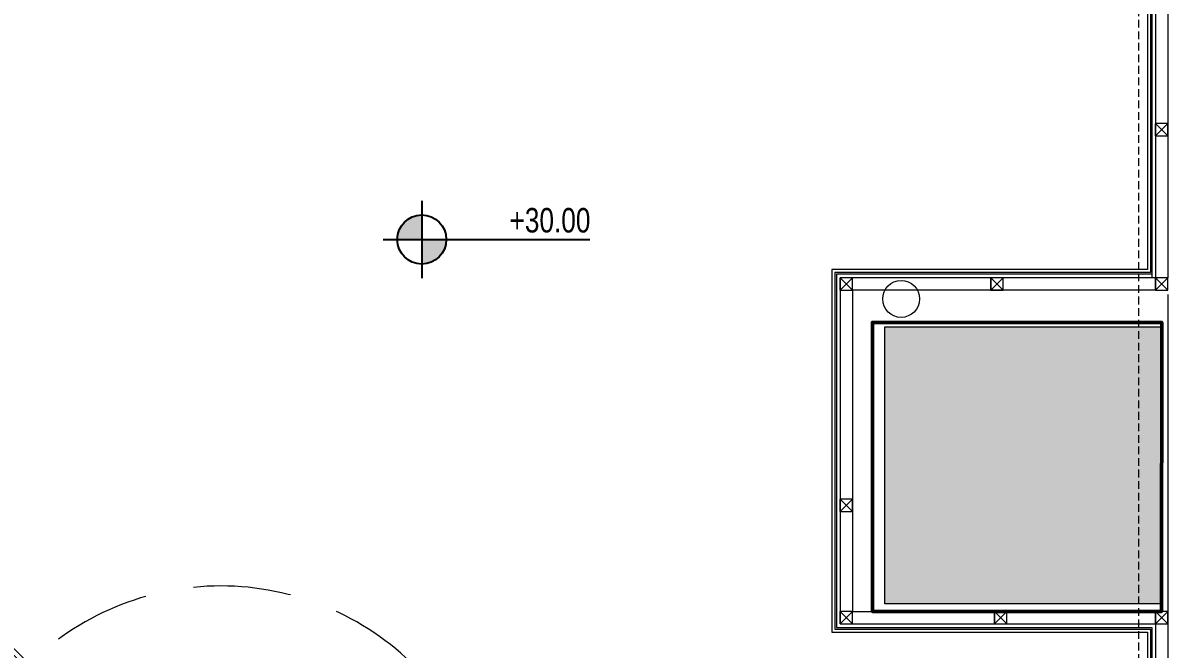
# Model space of a CAD drawing. Header units: millimetres. Extents: x 9129 to 19685, y -6152 to 3305.
# Drawn here: x 11552.2 to 11925.5, y 1461.7 to 1665.3 of the extents above; entities that cross this region are included whole.
import ezdxf
from ezdxf.enums import TextEntityAlignment as Align
from ezdxf.xclip import XClip

# ---------------------------------------------------------------- set-up
doc = ezdxf.new("R2010")
doc.units = ezdxf.units.MM
doc.header["$LTSCALE"] = 5
doc.header["$XCLIPFRAME"] = 0
doc.linetypes.add('HIDDEN', pattern=[9.524999999999995, 6.349999999999998, -3.174999999999998])
doc.linetypes.add('HIDDENX2', pattern=[0.75, 0.5, -0.25])
doc.layers.get('Defpoints').update_dxf_attribs({"lineweight": 9})
for name, color, linetype, lineweight in [('141125_RT1$0$LP-CONCRETE', 4, 'Continuous', 15), ('141125_RT1$0$LP-CONCRETE_HATCH', 251, 'Continuous', 9), ('2DGORUNUS3', 41, 'Continuous', 0), ('A-_WIND----_E-', 4, 'Continuous', 13), ('no3_ahsap kesit on', 40, 'Continuous', 20), ('no3_alçıpan kesit', 210, 'Continuous', 20), ('no3_duvar kaplama', 8, 'Continuous', 9), ('no3_duvar mevcut', 4, 'Continuous', 50), ('no3_kutuprofil kesit', 74, 'Continuous', 18), ('no3_mermer gorunus on', 31, 'Continuous', 15), ('no3_seramik ön', 123, 'Continuous', 18), ('no3_ölçü tefriş', 252, 'Continuous', 0)]:
    doc.layers.add(name, color=color, linetype=linetype, lineweight=lineweight)
doc.layers.add('DY-49-Kot', color=7, linetype='Continuous')
doc.layers.add('LP-DIMENSION_INT_100', color=51, linetype='Continuous')
doc.styles.add('M_1.1', font='stylu.ttf', dxfattribs={"width": 0.8, "height": 5})
doc.styles.add('ROMANSTW', font='georgia.ttf')
doc.dimstyles.new('M2', dxfattribs={"dimtxt": 6, "dimasz": 3, "dimexe": 1, "dimexo": 4, "dimgap": 3, "dimtad": 1, "dimdec": 0, "dimzin": 12, "dimdsep": 46, "dimtxsty": 'ROMANSTW', "dimblk": 'ARCHTICK', "dimcen": 0.09, "dimse1": 1, "dimse2": 1, "dimclrd": 251, "dimclre": 251, "dimclrt": 1, "dimadec": 0, "dimazin": 0, "dimtfac": 1, "dimtdec": 0, "dimtix": 1, "dimtmove": 0, "dimatfit": 3, "dimldrblk": 'ARCHTICK', "dimfxl": 1, "dimtolj": 1, "dimtzin": 0, "dimarcsym": 0})

# ---------------------------------------------------------------- blocks, each defined once
blk = doc.blocks.new('mgdlkgm')
at = {"layer": '141125_RT1$0$LP-CONCRETE_HATCH'}
blk.add_hatch(color=256, dxfattribs=at).paths.add_polyline_path([(62977.10873090993, -7804.782583648446), (62977.10873090993, -7714.782583648446), (63067.10873090993, -7714.782583648446), (63067.10873090993, -7804.782583648446)])
at = {"layer": '141125_RT1$0$LP-CONCRETE'}
blk.add_lwpolyline([(62977.10873090993, -7804.782583648446), (62977.10873090993, -7714.782583648446), (63067.10873090993, -7714.782583648446), (63067.10873090993, -7804.782583648446)], close=True, dxfattribs=at)
blk = doc.blocks.new('KAPI1')
at = {"layer": 'no3_ahsap kesit on'}
for p, q in [((16945.47289221016, -7443.850183265145), (16945.46795797564, -7445.354062935305)), ((16945.46795797564, -7445.354062935305), (16946.66795797565, -7445.354062935305)), ((17033.06795797564, -7443.854062935188), (16945.47289221016, -7443.850183265145)), ((16946.66795797565, -7445.354062935305), (16946.66795797565, -7448.354062935421)), ((17033.06795797564, -7443.854062935188), (17033.06795797564, -7448.354062935421)), ((17034.26795797566, -7445.354062935305), (17033.06795797564, -7445.354062935305)), ((16946.66795797565, -7448.354062935421), (17031.86795797565, -7448.354062935188))]:
    blk.add_line(p, q, dxfattribs=at)
for points in [[(16951.46795797562, -7443.354062935305), (16951.46795797555, -7439.454062935165, -0.4142135623730951), (16952.06795797556, -7438.854062935305), (16960.21379130889, -7438.854062935305, -1.000000000000095), (16960.21379130889, -7440.054062935375), (16952.91795797561, -7440.054062935375, 0.4142135623730951), (16952.66795797563, -7440.304062935375), (16952.66795797563, -7443.354062935305)], [(16950.06795797563, -7443.854062935188), (16950.06795797563, -7443.604062935305, -0.4142135623737115), (16950.31795797563, -7443.354062935305), (16953.81795797561, -7443.354062935305, -0.4142135623724791), (16954.06795797562, -7443.604062935305), (16954.06795797562, -7443.854062935188)], [(16954.06795797562, -7448.354062935188), (16954.06795797562, -7448.604062935188, -0.4142135623730951), (16953.81795797561, -7448.854062935305), (16950.31795797563, -7448.854062935305, -0.4142135623730909), (16950.06795797563, -7448.604062935188), (16950.06795797563, -7448.354062935188)], [(16951.46795797562, -7448.854062935305), (16951.46795797555, -7452.754062935212, 0.4142135623730951), (16952.06795797556, -7453.354062935305), (16960.21379130889, -7453.354062935305, 1.000000000000095), (16960.21379130889, -7452.154062935235), (16952.91795797561, -7452.154062935235, -0.4142135623730951), (16952.66795797563, -7451.904062935235), (16952.66795797563, -7448.854062935305)]]:
    blk.add_lwpolyline(points, format="xyb", dxfattribs=at)
for points in [[(16938.36795797565, -7443.854062935188), (16938.36795797565, -7445.354062935305), (16944.36795797565, -7445.354062935305), (16944.36795797565, -7443.854062935188), (16938.36795797565, -7443.854062935188)], [(17041.36795797565, -7443.854062935421), (17041.36795797565, -7445.354062935305), (17035.36795797565, -7445.354062935305), (17035.36795797565, -7443.854062935421), (17041.36795797565, -7443.854062935421)], [(16938.36795797565, -7464.254062935304), (16938.36795797565, -7462.754062935304), (16944.36795797565, -7462.754062935304), (16944.36795797565, -7464.254062935304), (16938.36795797565, -7464.254062935304)], [(17041.36795797565, -7464.254062935304), (17041.36795797565, -7462.754062935304), (17035.36795797565, -7462.754062935304), (17035.36795797565, -7464.254062935304), (17041.36795797565, -7464.254062935304)]]:
    blk.add_lwpolyline(points, dxfattribs=at)
for points in [[(16943.36795797565, -7445.354062935305), (16943.36795797565, -7462.754062935304), (16947.86795797565, -7462.754062935304), (16947.86795797565, -7448.354062935421), (16946.46795797564, -7448.354062935421), (16946.46795797564, -7445.354062935305)], [(17036.36795797565, -7445.354062935305), (17036.36795797565, -7462.754062935304), (17031.86795797565, -7462.754062935304), (17031.86795797565, -7448.354062935421), (17033.26795797565, -7448.354062935421), (17033.26795797565, -7445.354062935305)]]:
    blk.add_lwpolyline(points, close=True, dxfattribs=at)
blk.add_circle((17034.67747908274, -7444.852158713937), 0.5, dxfattribs=at)
at = {"layer": 'no3_duvar kaplama', "linetype": 'HIDDEN'}
blk.add_line((17034.67747908274, -7444.852158713937), (17035.1135122913, -7355.686133754384), dxfattribs=at)
blk.add_arc((17034.70797154477, -7444.92625130976), 89.24103901571203, 89.73962816404351, 180.2746706529564, dxfattribs=at)
blk = doc.blocks.new('plan3')
at = {"layer": '2DGORUNUS3', "linetype": 'HIDDENX2'}
blk.add_lwpolyline([(25764.39705465903, -7970.127408201664), (25764.39705465903, -7930.099362039789, -0.1535650393735512), (27237.97278671117, -7209.02193275756), (27237.97278671123, -5980.296742005754), (27603.17916893629, -5980.296742004606)], format="xyb", dxfattribs=at)
at = {"layer": 'A-_WIND----_E-', "color": 8, "lineweight": 0, "ltscale": 0.2999999999999999, "elevation": 1.351789569170592e-09}
blk.add_lwpolyline([(27242.27278670776, -6720.241625278082), (27242.27278670781, -6829.118257689255)], dxfattribs=at)
at = {"layer": 'no3_alçıpan kesit'}
for p, q in [((27242.27278670754, -6720.241625278106), (27242.27278670758, -6829.118257689253, 1.959517548222323e-09)), ((27243.47278670756, -6720.24162527808), (27243.47278670756, -6833.118257689262, 1.959517548222323e-09))]:
    blk.add_line(p, q, dxfattribs=at)
at = {"layer": 'no3_alçıpan kesit', "elevation": 1.351789569170592e-09}
for points in [[(27242.27278670781, -6827.918257689249), (27139.69691217754, -6827.918257689256), (27139.69691217754, -6942.836006848109), (27242.27278670784, -6942.836006848098)], [(27243.47278670757, -6829.118257689248), (27140.89691217753, -6829.118257689252), (27140.89691217754, -6941.636006848114), (27243.47278670783, -6941.63600684809), (27243.47278670788, -7115.350800446506)], [(27242.27278670784, -6942.836006848098), (27242.27278670789, -7114.150800446521)]]:
    blk.add_lwpolyline(points, dxfattribs=at)
at = {"layer": 'no3_duvar mevcut'}
blk.add_lwpolyline([(27245.39691217755, -6935.127408209442), (27245.39691217754, -6937.636006848101), (27151.36004034252, -6937.636006848108), (27151.36004034252, -6843.636006848106), (27245.47278670756, -6843.63600684809), (27245.37338395228, -6935.12740820945)], dxfattribs=at)
at = {"layer": 'no3_kutuprofil kesit'}
for points, elevation in [([(27247.47278670759, -6778.973363791991), (27243.47278670757, -6778.973363791994), (27243.47278670757, -6782.973363792002), (27247.47278670757, -6782.97336379198), (27247.47278670759, -6778.973363791991), (27243.47278670757, -6782.973363792002), (27243.47278670757, -6778.973363791994), (27247.47278670757, -6782.97336379198)], 9.849105975234806e-10), ([(27144.89691217754, -6829.118257689257), (27140.89691217753, -6829.118257689252), (27140.89691217753, -6833.11825768925), (27144.89691217754, -6833.118257689253), (27144.89691217754, -6829.118257689257), (27140.89691217753, -6833.11825768925), (27140.89691217753, -6829.118257689252), (27144.89691217754, -6833.118257689253)], 1.351789569170592e-09), ([(27144.89691217755, -6901.127408209442), (27140.89691217755, -6901.127408209442), (27140.89691217755, -6905.127408209442), (27144.89691217753, -6905.127408209444), (27144.89691217755, -6901.127408209442), (27140.89691217755, -6905.127408209442), (27140.89691217755, -6901.127408209442), (27144.89691217753, -6905.127408209444)], 1.351789569170592e-09), ([(27144.89691217754, -6937.636006848115), (27140.89691217753, -6937.63600684811), (27140.89691217754, -6941.636006848114), (27144.89691217755, -6941.636006848114), (27144.89691217754, -6937.636006848115), (27140.89691217754, -6941.636006848114), (27140.89691217753, -6937.63600684811), (27144.89691217755, -6941.636006848114)], 1.351789569170592e-09), ([(27195.10058894472, -6937.636006848124), (27191.1005889447, -6937.636006848124), (27191.1005889447, -6941.636006848119), (27195.10058894472, -6941.636006848119), (27195.10058894472, -6937.636006848124), (27191.1005889447, -6941.636006848119), (27191.1005889447, -6937.636006848124), (27195.10058894472, -6941.636006848119)], 1.351789569170592e-09), ([(27247.47278670757, -6937.636006848095), (27243.47278670757, -6937.636006848112), (27243.47278670757, -6941.636006848114), (27247.47278670756, -6941.636006848108), (27247.47278670757, -6937.636006848095), (27243.47278670757, -6941.636006848114), (27243.47278670757, -6937.636006848112), (27247.47278670756, -6941.636006848108)], 1.351789569170592e-09)]:
    blk.add_lwpolyline(points, dxfattribs=dict(at, elevation=elevation))
for points in [[(27193.88736005515, -6829.118257689248), (27189.88736005513, -6829.118257689252), (27189.88736005513, -6833.118257689253), (27193.88736005513, -6833.118257689255), (27193.88736005515, -6829.118257689248), (27189.88736005513, -6833.118257689253), (27189.88736005513, -6829.118257689252), (27193.88736005513, -6833.118257689255)], [(27247.47278670757, -6829.118257689246), (27243.47278670757, -6829.118257689259), (27243.47278670757, -6833.118257689262), (27247.47278670756, -6833.118257689242), (27247.47278670757, -6829.118257689246), (27243.47278670757, -6833.118257689262), (27243.47278670757, -6829.118257689259), (27247.47278670756, -6833.118257689242)]]:
    blk.add_lwpolyline(points, dxfattribs=at)
at = {"layer": 'no3_mermer gorunus on', "color": 3}
blk.add_circle((27160.71804178873, -6836.02039992201), 5.999999999999997, dxfattribs=at)
at = {"layer": 'no3_seramik ön'}
for p, q in [((27240.77278670758, -6722.941625278094, 1.351789569170592e-09), (27240.77278670758, -6826.418257689253, 2.326396519869434e-09)), ((27241.77278670757, -6721.941625278099), (27241.77278670757, -6827.41825768926, 1.959517548222323e-09)), ((27240.77278670758, -6826.418257689253, 2.326396519869434e-09), (27138.19691217752, -6826.418257689244, 2.326396519869434e-09)), ((27138.19691217752, -6826.418257689244, 2.326396519869434e-09), (27138.19691217754, -6944.3360068481)), ((27241.77278670757, -6827.41825768926, 1.959517548222323e-09), (27139.19691217753, -6827.418257689249, 1.959517548222323e-09)), ((27139.19691217753, -6827.418257689249, 1.959517548222323e-09), (27139.19691217755, -6943.336006848116)), ((27139.19691217755, -6943.336006848116), (27241.77278670784, -6943.336006848102)), ((27241.77278670784, -6943.336006848102), (27241.7727867079, -7113.650800446518)), ((27138.19691217754, -6944.3360068481), (27240.77278670784, -6944.336006848105)), ((27240.77278670784, -6944.336006848105), (27240.77278670789, -7112.650800446505, 1.351789569170592e-09))]:
    blk.add_line(p, q, dxfattribs=at)
at = {"layer": 'no3_ölçü tefriş', "elevation": 9.849105975234806e-10}
blk.add_lwpolyline([(26889.95572515307, -6115.995249671732), (26945.1100295074, -6171.149554026088), (27058.94307399096, -6059.173363791986), (27247.47278670758, -6059.173363791982), (27247.47278670757, -6829.118257689246)], dxfattribs=at)
at = {"layer": 'no3_ölçü tefriş'}
for points in [[(27243.47278670757, -6833.118257689262), (27144.89691217754, -6833.118257689253), (27144.89691217754, -6937.636006848115), (27151.89691217753, -6937.636006848094)], [(27247.47278670758, -6834.609659050589), (27247.4727867079, -7115.35080044652)]]:
    blk.add_lwpolyline(points, dxfattribs=at)
at = {"layer": 'LP-DIMENSION_INT_100', "color": 0}
ref = blk.add_blockref('mgdlkgm', (-35821.7118187324, 869.6551754389948), dxfattribs=at)
XClip(ref).set_block_clipping_path([(60824.49777430005, -8839.78258364362), (63440.484637752874, -6283.545922487381)])
at = {"layer": 'no3_ölçü tefriş', "color": 3, "rotation": 315}
blk.add_blockref('KAPI1', (20158.53232202941, 10291.12953966611), dxfattribs=at)
blk = doc.blocks.new('Kot işareti-Plan')
at = {"layer": 'DY-49-Kot'}
h = blk.add_hatch(color=256, dxfattribs=at)
h.dxf.hatch_style = 1
h.paths.add_polyline_path([(0, 0.3500000000000227, 0.4142135623730944), (-0.3500000000000225, 0), (0, 0)])
h.paths.add_polyline_path([(0.3500000000000227, 0), (0, 0), (0, -0.3500000000000227, 0.4142135623730949)])
for points in [[(0, 0.5500000000000114), (0, -0.5500000000000114)], [(-0.5500000000000682, 0), (2.399999999999977, 0)]]:
    blk.add_lwpolyline(points, dxfattribs=at)
blk.add_circle((0, 0), 0.35, dxfattribs=at)
at = {"layer": 'DY-49-Kot', "style": 'M_1.1', "width": 0.8}
for tag, p in [('İNCEKOT', (2.408605840094197, 0.1000000000000227)), ('KABAKOT', (2.407746384176789, -0.4036134773100457))]:
    blk.add_attdef(tag, text='', height=0.35, dxfattribs=at).set_placement(p, align=Align.RIGHT)
blk = doc.blocks.new('RRR')
at = {"xscale": 22.76837192191504, "yscale": 22.76837192191504, "zscale": 22.76837192191504}
blk.add_blockref('Kot işareti-Plan', (28530.81415425578, -6795.475941227146), dxfattribs=at).add_auto_attribs({'İNCEKOT': '+30.00'})
blk = doc.blocks.new('_ArchTick')
at = {"color": 0, "linetype": 'ByBlock', "const_width": 0.15}
blk.add_lwpolyline([(-0.5, -0.5), (0.5, 0.5)], dxfattribs=at)
blk = doc.blocks.new('*D289')
at = {"color": 251, "lineweight": -2, "ltscale": 5, "transparency": 16777216}
blk.add_line((11557.19681000185, 1830.671335987379), (11367.89225845868, 1641.012431675631), dxfattribs=at)
at = {"layer": 'Defpoints', "color": 0, "ltscale": 5, "transparency": 16777216}
for p in [(11597.51979970261, 1790.423684500183), (11367.89225845868, 1641.012431675631), (11378.55274269342, 1630.371865156412)]:
    blk.add_point(p, dxfattribs=at)
at = {"color": 251, "lineweight": -2, "ltscale": 5, "transparency": 16777216, "xscale": 3, "yscale": 3, "zscale": 3}
for p, rotation in [((11557.19681000185, 1830.671335987379), 45.0535748549563), ((11367.89225845868, 1641.012431675631), 225.0535748549563)]:
    blk.add_blockref('_ArchTick', p, dxfattribs=dict(at, rotation=rotation))
at = {"color": 1, "ltscale": 5, "true_color": 0xff0000, "transparency": 16777216, "insert": (11458.22267571263, 1740.155667523771), "char_height": 6, "attachment_point": 5, "rotation": 45.05357485495629, "style": 'ROMANSTW'}
blk.add_mtext('\\A1;268', dxfattribs=at)

msp = doc.modelspace()

# ---------------------------------------------------------------- block references
for name, p in [('plan3', (-15322.96579959594, 8411.54923821638)), ('RRR', (-16848.92695582742, 8390.336382297304))]:
    msp.add_blockref(name, p)

# ---------------------------------------------------------------- dimensions: what is measured, and where the dimension line sits
at = {"ltscale": 5}
dim = msp.add_linear_dim(base=(11367.89225845868, 1641.012431675631), p1=(11597.51979970261, 1790.423684500182), p2=(11378.55274269342, 1630.371865156412), angle=45.0535748549563, dimstyle='M2', dxfattribs=at)
dim.commit()
dim.dimension.update_dxf_attribs({"geometry": '*D289', "text_midpoint": (11458.22267571263, 1740.155667523771)})

doc.saveas('drawing.dxf')
